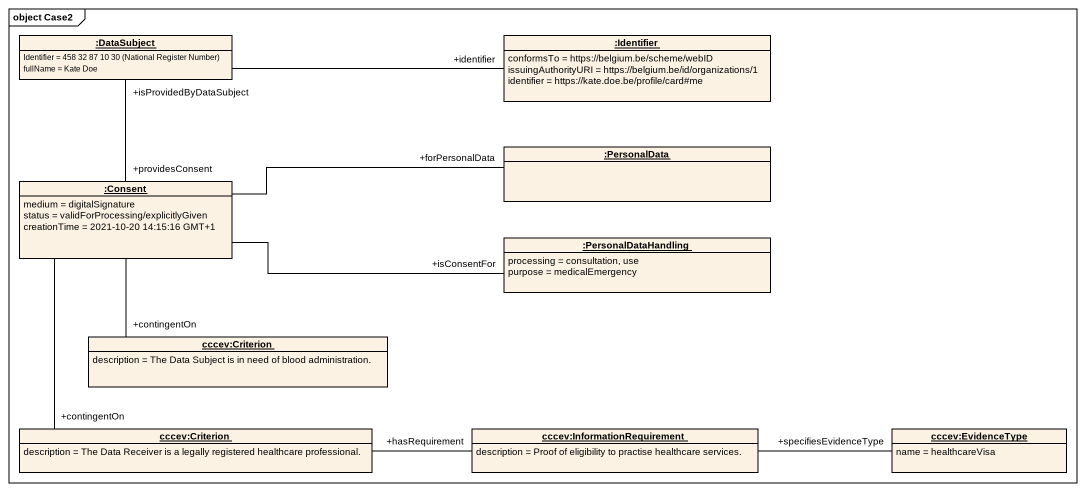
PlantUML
@startuml
mainframe object Case2
hide circle
hide empty members
object ":DataSubject" as DataSubject {
  Identifier = 458 32 87 10 30 (National Register Number)
  fullName = Kate Doe
}
object ":Identifier" as Identifier {
  conformsTo = https://belgium.be/scheme/webID
  issuingAuthorityURI = https://belgium.be/id/organizations/1
  identifier = https://kate.doe.be/profile/card#me
}
object ":Consent" as Consent {
  medium = digitalSignature
  status = validForProcessing/explicitlyGiven
  creationTime = 2021-10-20 14:15:16 GMT+1
}
object ":PersonalData" as PersonalData
object ":PersonalDataHandling" as PersonalDataHandling {
  processing = consultation, use
  purpose = medicalEmergency
}
object "cccev:Criterion" as cccev_Criterion {
  description = The Data Subject is in need of blood administration.
}
object "cccev:Criterion" as cccev_Criterion_2 {
  description = The Data Receiver is a legally registered healthcare professional.
}
object "cccev:InformationRequirement" as cccev_InformationRequirement {
  description = Proof of eligibility to practise healthcare services.
}
object "cccev:EvidenceType" as cccev_EvidenceType {
  name = healthcareVisa
}
DataSubject -right- "+identifier" Identifier
Consent "+providesConsent" -up- "+isProvidedByDataSubject" DataSubject
Consent -right- "+forPersonalData" PersonalData
Consent -right- "+isConsentFor" PersonalDataHandling
Consent -- "+contingentOn" cccev_Criterion
Consent -- "+contingentOn" cccev_Criterion_2
cccev_Criterion_2 -right- "+hasRequirement" cccev_InformationRequirement
cccev_InformationRequirement -right- "+specifiesEvidenceType" cccev_EvidenceType
@enduml
